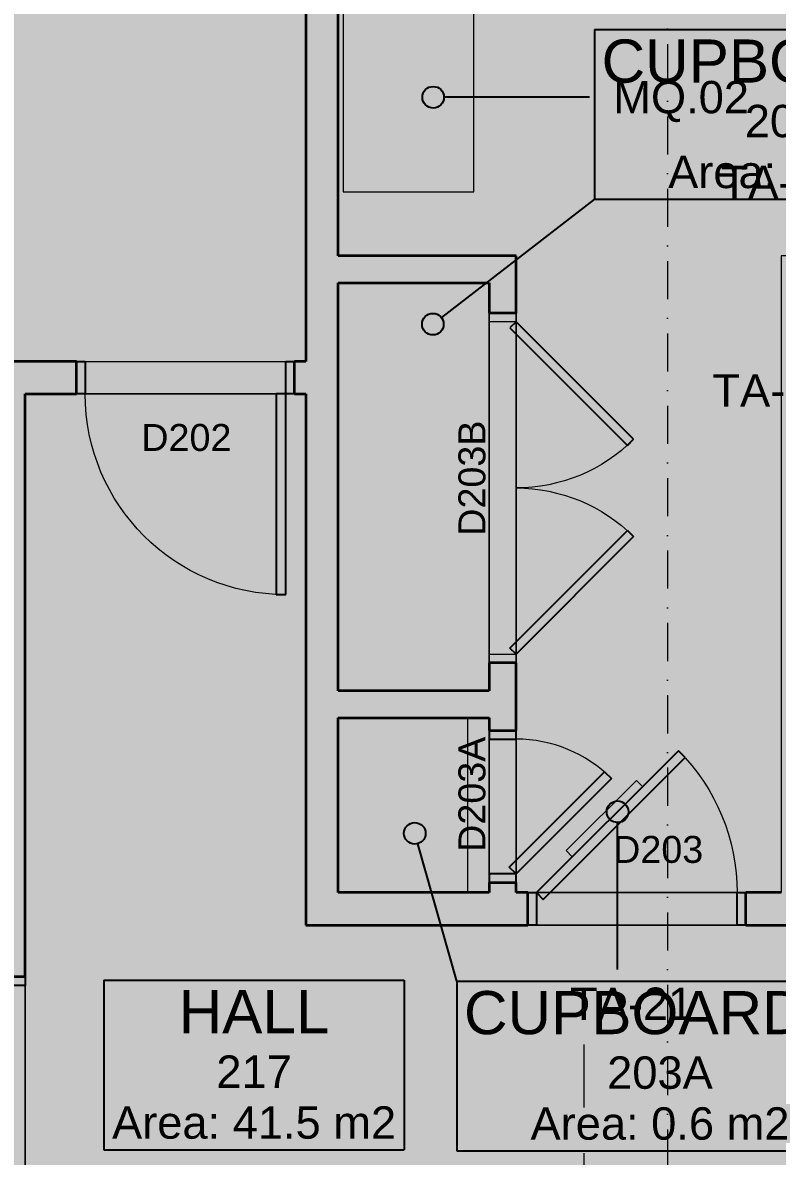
# Model space of a CAD drawing. Header units: millimetres. Extents: x -14278 to 96025, y -22378 to 34603.
# Drawn here: x 58664 to 62160, y 6924 to 12176 of the extents above; entities that cross this region are included whole.
import ezdxf
from ezdxf.enums import TextEntityAlignment as Align

# ---------------------------------------------------------------- set-up
doc = ezdxf.new("R2010")
doc.units = ezdxf.units.MM
doc.header["$MEASUREMENT"] = 0
doc.linetypes.add('Dot & Dashed', pattern=[335.138881, 176.388884, -88.194442, 0, -70.555556])
doc.linetypes.add('Long Dashed', pattern=[529.166651, 317.499995, -211.666656])
for name, color, linetype in [('A-Zz_20_10_90-T_TextFFEInternal', 7, 'Continuous'), ('A-Zz_60_50_80-P_MarkerSectionStairs', 7, 'Continuous'), ('NewA-Ee_25_10-M_WallsInternal', 7, 'Continuous'), ('NewA-Ee_30_40-M_Floors', 7, 'Continuous'), ('NewA-Ee_40_20-M_GeneralFFAndEInternalEquipment', 7, 'Continuous'), ('NewA-Ee_40_20-M_GeneralFFAndEInternalFixed', 7, 'Continuous'), ('NewA-Ee_40_20-M_GeneralFFAndEInternalMovable', 7, 'Continuous'), ('NewA-SL-M_SpacesInternal', 7, 'Continuous'), ('NewA-Ss_30_25-M_CeilingAndSoffitSystems', 7, 'Continuous'), ('NewA-Zz_20_10_90-T_TextFFEInternal', 7, 'Continuous'), ('NewA-Zz_35_40_80-M_GridStructural', 7, 'Continuous'), ('NewA-Zz_50_10_90-P_BoundarySpace', 7, 'Continuous'), ('NewA-Zz_50_90_00-M_GrossInternal', 7, 'Continuous')]:
    doc.layers.add(name, color=color, linetype=linetype)
doc.styles.add('GENERATED_STYLE_1', font='')
doc.styles.get('GENERATED_STYLE_1').set_extended_font_data('Arial')

# ---------------------------------------------------------------- blocks, each defined once
blk = doc.blocks.new('Slab_29_2', base_point=(88251.7, 6550.5))
at = {"layer": 'NewA-Ee_30_40-M_Floors', "linetype": 'Continuous', "lineweight": 13}
blk.add_hatch(color=254, dxfattribs=at).paths.add_polyline_path([(88251.7, 6550.5), (88251.7, 12847.7), (90701.4, 12847.7), (90701.4, 15099.7), (56152, 15099.7), (56152, 6550.5)])
blk = doc.blocks.new('HALL_217_37_2', base_point=(59735.7, 7385.9))
at = {"layer": 'NewA-SL-M_SpacesInternal', "color": 253, "linetype": 'Continuous', "lineweight": 13}
for p, q in [((59975.3, 10456), (58674.7, 10456)), ((58674.7, 10456), (58674.7, 6694.8)), ((59975.3, 7995.4), (59975.3, 10456)), ((88251.7, 7995.4), (59975.3, 7995.4))]:
    blk.add_line(p, q, dxfattribs=at)
at = {"layer": 'NewA-SL-M_SpacesInternal', "linetype": 'Continuous'}
for p, q in [((59039.6, 7739.5), (59039.6, 7425.2)), ((59039.6, 7739.5), (60431.8, 7739.5)), ((60431.8, 7739.5), (60431.8, 7425.2)), ((59039.6, 7425.2), (59039.6, 7189.5)), ((60431.8, 7425.2), (60431.8, 7189.5)), ((59039.6, 7189.5), (59039.6, 6953.8)), ((60431.8, 7189.5), (60431.8, 6953.8)), ((59039.6, 6953.8), (60431.8, 6953.8))]:
    blk.add_line(p, q, dxfattribs=at)
at = {"layer": 'NewA-SL-M_SpacesInternal', "color": 5, "lineweight": 70, "style": 'GENERATED_STYLE_1'}
for tag, height, p in [('ROOM_NAME', 200, (59735.7, 7693.8)), ('ROOM_NUMBER', 150, (59735.7, 7390.9)), ('adj_text', 150, (59735.7, 7155.2))]:
    blk.add_attdef(tag, text='', height=height, dxfattribs=at).set_placement(p, align=Align.TOP_CENTER)
blk = doc.blocks.new('STORAGE_202_39_2', base_point=(57408.5, 13743.2))
at = {"layer": 'NewA-SL-M_SpacesInternal', "color": 253, "linetype": 'Continuous', "lineweight": 13}
for p, q in [((56152, 15099.7), (56152, 10606)), ((59975.3, 15099.7), (56152, 15099.7)), ((59975.3, 10606), (59975.3, 15099.7)), ((56152, 10606), (59975.3, 10606))]:
    blk.add_line(p, q, dxfattribs=at)
at = {"layer": 'NewA-SL-M_SpacesInternal', "linetype": 'Continuous'}
for p, q in [((56690.4, 14096.7), (56690.4, 13782.5)), ((56690.4, 14096.7), (58126.6, 14096.7)), ((58126.6, 14096.7), (58126.6, 13782.5)), ((56690.4, 13782.5), (56690.4, 13546.7)), ((58126.6, 13782.5), (58126.6, 13546.7)), ((56690.4, 13546.7), (56690.4, 13311)), ((58126.6, 13546.7), (58126.6, 13311)), ((56690.4, 13311), (58126.6, 13311))]:
    blk.add_line(p, q, dxfattribs=at)
at = {"layer": 'NewA-SL-M_SpacesInternal', "color": 5, "lineweight": 70, "style": 'GENERATED_STYLE_1'}
for tag, height, p in [('ROOM_NAME', 200, (57408.5, 14051)), ('ROOM_NUMBER', 150, (57408.5, 13748.2)), ('adj_text', 150, (57408.5, 13512.5))]:
    blk.add_attdef(tag, text='', height=height, dxfattribs=at).set_placement(p, align=Align.TOP_CENTER)
blk = doc.blocks.new('BEDROOM_203_40_2', base_point=(62437, 14565))
at = {"layer": 'NewA-SL-M_SpacesInternal', "color": 253, "linetype": 'Continuous', "lineweight": 13}
for p, q in [((60125.3, 15099.7), (60125.3, 11096.4)), ((60125.3, 11096.4), (60949.7, 11096.4)), ((60949.7, 11096.4), (60949.7, 8145.4)), ((60949.7, 8145.4), (62178.2, 8145.4))]:
    blk.add_line(p, q, dxfattribs=at)
at = {"layer": 'NewA-SL-M_SpacesInternal', "color": 5, "lineweight": 70, "style": 'GENERATED_STYLE_1'}
for tag, height, p in [('ROOM_NAME', 200, (62437, 14872.8)), ('ROOM_NUMBER', 150, (62437, 14570)), ('adj_text', 150, (62437, 14334.3))]:
    blk.add_attdef(tag, text='', height=height, dxfattribs=at).set_placement(p, align=Align.TOP_CENTER)
blk = doc.blocks.new('CUPBOARD 1_203B_49_2', base_point=(62253.9, 11790.4))
at = {"layer": 'NewA-SL-M_SpacesInternal', "linetype": 'Continuous'}
for p, q in [((61312.3, 12144), (61312.3, 11829.7)), ((61312.3, 12144), (63195.6, 12144)), ((63195.6, 12144), (63195.6, 11829.7)), ((61312.3, 11829.7), (61312.3, 11594)), ((63195.6, 11829.7), (63195.6, 11594)), ((61312.3, 11594), (61312.3, 11358.3)), ((63195.6, 11594), (63195.6, 11358.3)), ((61312.3, 11358.3), (63195.6, 11358.3))]:
    blk.add_line(p, q, dxfattribs=at)
at = {"layer": 'NewA-SL-M_SpacesInternal', "color": 253, "linetype": 'Continuous', "lineweight": 13}
for p, q in [((60125.3, 10971.4), (60125.3, 9081)), ((60824.7, 10971.4), (60125.3, 10971.4)), ((60824.7, 9081), (60824.7, 10971.4)), ((60125.3, 9081), (60824.7, 9081))]:
    blk.add_line(p, q, dxfattribs=at)
at = {"layer": 'NewA-SL-M_SpacesInternal', "color": 5, "lineweight": 70, "style": 'GENERATED_STYLE_1'}
for tag, height, p in [('ROOM_NAME', 200, (62253.9, 12098.3)), ('ROOM_NUMBER', 150, (62253.9, 11795.4)), ('adj_text', 150, (62253.9, 11559.7))]:
    blk.add_attdef(tag, text='', height=height, dxfattribs=at).set_placement(p, align=Align.TOP_CENTER)
blk = doc.blocks.new('CUPBOARD 2_203A_50_2', base_point=(61616.3, 7381.5))
at = {"layer": 'NewA-SL-M_SpacesInternal', "color": 253, "linetype": 'Continuous', "lineweight": 13}
for p, q in [((60125.3, 8956.1), (60125.3, 8145.4)), ((60824.7, 8956.1), (60125.3, 8956.1)), ((60824.7, 8145.4), (60824.7, 8956.1)), ((60125.3, 8145.4), (60824.7, 8145.4))]:
    blk.add_line(p, q, dxfattribs=at)
at = {"layer": 'NewA-SL-M_SpacesInternal', "linetype": 'Continuous'}
for p, q in [((60674.6, 7735.1), (60674.6, 7420.8)), ((60674.6, 7735.1), (62557.9, 7735.1)), ((62557.9, 7735.1), (62557.9, 7420.8)), ((60674.6, 7420.8), (60674.6, 7185.1)), ((62557.9, 7420.8), (62557.9, 7185.1)), ((60674.6, 7185.1), (60674.6, 6949.4)), ((62557.9, 7185.1), (62557.9, 6949.4)), ((60674.6, 6949.4), (62557.9, 6949.4))]:
    blk.add_line(p, q, dxfattribs=at)
at = {"layer": 'NewA-SL-M_SpacesInternal', "color": 5, "lineweight": 70, "style": 'GENERATED_STYLE_1'}
for tag, height, p in [('ROOM_NAME', 200, (61616.3, 7689.4)), ('ROOM_NUMBER', 150, (61616.3, 7386.5)), ('adj_text', 150, (61616.3, 7150.8))]:
    blk.add_attdef(tag, text='', height=height, dxfattribs=at).set_placement(p, align=Align.TOP_CENTER)
blk = doc.blocks.new('Slab_38_2', base_point=(56152, 10606))
at = {"layer": 'NewA-Ss_30_25-M_CeilingAndSoffitSystems', "linetype": 'Continuous', "lineweight": 0}
blk.add_hatch(color=255, dxfattribs=at).paths.add_polyline_path([(56152, 10606), (57962.6, 10606), (57962.6, 11196.5), (58527.8, 11196.5), (58527.8, 10606), (59975.3, 10606), (59975.3, 15099.7), (56152, 15099.7)])
at = {"layer": 'NewA-Ss_30_25-M_CeilingAndSoffitSystems', "color": 6, "linetype": 'Continuous', "lineweight": 13, "flags": 128}
blk.add_lwpolyline([(56152, 10606), (57962.6, 10606), (57962.6, 11196.5), (58527.8, 11196.5), (58527.8, 10606), (59975.3, 10606), (59975.3, 15099.7), (56152, 15099.7)], close=True, dxfattribs=at)
blk = doc.blocks.new('Slab_39_2', base_point=(60125.3, 15099.7))
at = {"layer": 'NewA-Ss_30_25-M_CeilingAndSoffitSystems', "linetype": 'Continuous', "lineweight": 0}
blk.add_hatch(color=255, dxfattribs=at).paths.add_polyline_path([(60125.3, 15099.7), (60125.3, 11096.4), (60949.7, 11096.4), (60949.7, 8145.4), (62178.2, 8145.4), (62178.2, 11096.4), (63953.2, 11096.4), (63953.2, 15099.7)])
at = {"layer": 'NewA-Ss_30_25-M_CeilingAndSoffitSystems', "color": 6, "linetype": 'Continuous', "lineweight": 13, "flags": 128}
blk.add_lwpolyline([(60125.3, 15099.7), (63953.2, 15099.7), (63953.2, 11096.4), (62178.2, 11096.4), (62178.2, 8145.4), (60949.7, 8145.4), (60949.7, 11096.4), (60125.3, 11096.4)], close=True, dxfattribs=at)
blk = doc.blocks.new('Slab_46_2', base_point=(88251.7, 6700.3))
at = {"layer": 'NewA-Ss_30_25-M_CeilingAndSoffitSystems', "linetype": 'Continuous', "lineweight": 0}
blk.add_hatch(color=255, dxfattribs=at).paths.add_polyline_path([(88251.7, 6700.3), (88251.7, 7995.4), (59975.3, 7995.4), (59975.3, 10456), (58674.7, 10456), (58674.7, 6694.8)])
at = {"layer": 'NewA-Ss_30_25-M_CeilingAndSoffitSystems', "color": 6, "linetype": 'Continuous', "lineweight": 13, "flags": 128}
blk.add_lwpolyline([(88251.7, 6700.3), (58674.7, 6694.8), (58674.7, 10456), (59975.3, 10456), (59975.3, 7995.4), (88251.7, 7995.4)], close=True, dxfattribs=at)
blk = doc.blocks.new('Slab_63_2', base_point=(60125.3, 10971.4))
at = {"layer": 'NewA-Ss_30_25-M_CeilingAndSoffitSystems', "linetype": 'Continuous', "lineweight": 0}
blk.add_hatch(color=255, dxfattribs=at).paths.add_polyline_path([(60125.3, 10971.4), (60125.3, 9081), (60824.7, 9081), (60824.7, 10971.4)])
at = {"layer": 'NewA-Ss_30_25-M_CeilingAndSoffitSystems', "color": 6, "linetype": 'Continuous', "lineweight": 13, "flags": 128}
blk.add_lwpolyline([(60125.3, 10971.4), (60824.7, 10971.4), (60824.7, 9081), (60125.3, 9081)], close=True, dxfattribs=at)
blk = doc.blocks.new('Slab_64_2', base_point=(60125.3, 8956))
at = {"layer": 'NewA-Ss_30_25-M_CeilingAndSoffitSystems', "linetype": 'Continuous', "lineweight": 0}
blk.add_hatch(color=255, dxfattribs=at).paths.add_polyline_path([(60125.3, 8956), (60125.3, 8145.4), (60824.7, 8145.4), (60824.7, 8956)])
at = {"layer": 'NewA-Ss_30_25-M_CeilingAndSoffitSystems', "color": 6, "linetype": 'Continuous', "lineweight": 13, "flags": 128}
blk.add_lwpolyline([(60125.3, 8956), (60824.7, 8956), (60824.7, 8145.4), (60125.3, 8145.4)], close=True, dxfattribs=at)
blk = doc.blocks.new('Wall_84_2', base_point=(59975.3, 15099.7))
at = {"layer": 'NewA-Ee_25_10-M_WallsInternal', "linetype": 'Continuous', "lineweight": 13}
blk.add_hatch(color=6, dxfattribs=at).paths.add_polyline_path([(59975.3, 15099.7), (59975.3, 7995.4), (60125.3, 8145.4), (60125.3, 15099.7)])
at = {"layer": 'NewA-Ee_25_10-M_WallsInternal', "color": 92, "linetype": 'Continuous', "lineweight": 35, "flags": 128}
for points in [[(59975.3, 15099.7), (59975.3, 10606)], [(60125.3, 11096.4), (60125.3, 15099.7)], [(60125.3, 9081), (60125.3, 10971.4)], [(59975.3, 10456), (59975.3, 7995.4)], [(60125.3, 8145.4), (60125.3, 8956)]]:
    blk.add_lwpolyline(points, dxfattribs=at)
blk = doc.blocks.new('Door 19_8')
at = {"layer": 'NewA-Ee_25_10-M_WallsInternal', "linetype": 'Continuous', "lineweight": 13}
for points in [[(-192.6, 657.6), (-224.4, 625.8), (433.2, -31.8), (465, 0)], [(-465, -150), (-465, 0), (-505, 0), (-505, -150)], [(505, -150), (505, 0), (465, 0), (465, -150)]]:
    blk.add_hatch(color=255, dxfattribs=at).paths.add_polyline_path(points)
at = {"layer": 'NewA-Ee_25_10-M_WallsInternal', "linetype": 'Continuous'}
for p, q in [((-224.4, 625.8), (-192.6, 657.6)), ((-192.6, 657.6), (465, 0)), ((433.2, -31.8), (-224.4, 625.8)), ((-465, 0), (-505, 0)), ((-505, 0), (-505, -150)), ((-465, -150), (-465, 0)), ((465, 0), (433.2, -31.8)), ((505, 0), (465, 0)), ((465, 0), (465, -150)), ((505, -150), (505, 0)), ((-505, -150), (-465, -150)), ((465, -150), (505, -150))]:
    blk.add_line(p, q, dxfattribs=at)
at = {"layer": 'NewA-Ee_25_10-M_WallsInternal', "color": 92, "linetype": 'Continuous', "lineweight": 35}
for p, q in [((-505, -150), (-505, 0)), ((505, -150), (505, 0))]:
    blk.add_line(p, q, dxfattribs=at)
at = {"layer": 'NewA-Ee_25_10-M_WallsInternal', "color": 6, "linetype": 'Continuous', "lineweight": 13}
blk.add_arc((465, 0), 930, 135, 180, dxfattribs=at)
blk = doc.blocks.new('D Marker 19')
at = {"layer": 'NewA-Ee_25_10-M_WallsInternal', "style": 'GENERATED_STYLE_1'}
blk.add_attdef('AC_WIDO_ID', text='', height=125, dxfattribs=at).set_placement((-262.1, 94.8), align=Align.BOTTOM_LEFT)
blk = doc.blocks.new('Wall_85_2', base_point=(59975.3, 7995.4))
at = {"layer": 'NewA-Ee_25_10-M_WallsInternal', "linetype": 'Continuous', "lineweight": 13}
for points in [[(60125.3, 8145.4), (59975.3, 7995.4), (61003.8, 7995.4), (61003.8, 8145.4)], [(62013.8, 7995.4), (66045.1, 7995.4), (66045.1, 8145.4), (62013.8, 8145.4)]]:
    blk.add_hatch(color=6, dxfattribs=at).paths.add_polyline_path(points)
at = {"layer": 'NewA-Ee_25_10-M_WallsInternal', "color": 92, "linetype": 'Continuous', "lineweight": 35}
for p, q in [((61003.8, 7995.4), (61003.8, 8145.4)), ((62013.8, 7995.4), (62013.8, 8145.4))]:
    blk.add_line(p, q, dxfattribs=at)
at = {"layer": 'NewA-Ee_25_10-M_WallsInternal', "color": 92, "linetype": 'Continuous', "lineweight": 35, "flags": 128}
for points in [[(60824.7, 8145.4), (60125.3, 8145.4)], [(61003.8, 8145.4), (60949.7, 8145.4)], [(62178.2, 8145.4), (62013.8, 8145.4)], [(59975.3, 7995.4), (61003.8, 7995.4)], [(62013.8, 7995.4), (66045.1, 7995.4)]]:
    blk.add_lwpolyline(points, dxfattribs=at)
at = {"layer": 'NewA-Ee_25_10-M_WallsInternal', "linetype": 'Continuous', "xscale": -1, "zscale": 1000}
blk.add_blockref('Door 19_8', (61508.8, 8145.4), dxfattribs=at)
at = {"layer": 'NewA-Ee_25_10-M_WallsInternal'}
ref = blk.add_blockref('D Marker 19', (61508.8, 8145.4), dxfattribs=at)
ref.add_attrib('AC_WIDO_ID', 'D203', dxfattribs={"color": 7, "height": 125, "style": 'GENERATED_STYLE_1'}).set_placement((61399.3, 8245.7), align=Align.BOTTOM_LEFT)
blk = doc.blocks.new('Wall_94_2', base_point=(60949.7, 11096.4))
at = {"layer": 'NewA-Ee_25_10-M_WallsInternal', "linetype": 'Continuous', "lineweight": 13}
blk.add_hatch(color=6, dxfattribs=at).paths.add_polyline_path([(60949.7, 11096.4), (60125.3, 11096.4), (60125.3, 10971.4), (60824.7, 10971.4)])
at = {"layer": 'NewA-Ee_25_10-M_WallsInternal', "color": 92, "linetype": 'Continuous', "lineweight": 35, "flags": 128}
for points in [[(60949.7, 11096.4), (60125.3, 11096.4)], [(60125.3, 10971.4), (60824.7, 10971.4)]]:
    blk.add_lwpolyline(points, dxfattribs=at)
blk = doc.blocks.new('Door 19_9')
at = {"layer": 'NewA-Ee_25_10-M_WallsInternal', "linetype": 'Continuous', "lineweight": 13}
for points in [[(-129.4, 441.9), (-161.3, 410.1), (280.7, -31.8), (312.5, 0)], [(-312.5, -125), (-312.5, 0), (-352.5, 0), (-352.5, -125)], [(352.5, -125), (352.5, 0), (312.5, 0), (312.5, -125)]]:
    blk.add_hatch(color=255, dxfattribs=at).paths.add_polyline_path(points)
at = {"layer": 'NewA-Ee_25_10-M_WallsInternal', "linetype": 'Continuous'}
for p, q in [((-161.3, 410.1), (-129.4, 441.9)), ((-129.4, 441.9), (312.5, 0)), ((280.7, -31.8), (-161.3, 410.1)), ((-312.5, 0), (-352.5, 0)), ((-352.5, 0), (-352.5, -125)), ((-312.5, -125), (-312.5, 0)), ((312.5, 0), (280.7, -31.8)), ((352.5, 0), (312.5, 0)), ((312.5, 0), (312.5, -125)), ((352.5, -125), (352.5, 0)), ((-352.5, -125), (-312.5, -125)), ((312.5, -125), (352.5, -125))]:
    blk.add_line(p, q, dxfattribs=at)
at = {"layer": 'NewA-Ee_25_10-M_WallsInternal', "color": 92, "linetype": 'Continuous', "lineweight": 35}
for p, q in [((-352.5, -125), (-352.5, 0)), ((352.5, -125), (352.5, 0))]:
    blk.add_line(p, q, dxfattribs=at)
at = {"layer": 'NewA-Ee_25_10-M_WallsInternal', "color": 6, "linetype": 'Continuous', "lineweight": 13}
blk.add_arc((312.5, 0), 625, 135, 180, dxfattribs=at)
blk = doc.blocks.new('Double Door 19')
at = {"layer": 'NewA-Ee_25_10-M_WallsInternal', "linetype": 'Continuous', "lineweight": 13}
for points in [[(-225.5, 544.5), (-770, 0), (-741.7, -28.3), (-197.2, 516.2)], [(225.5, 544.5), (197.2, 516.2), (741.7, -28.3), (770, 0)]]:
    blk.add_hatch(color=255, dxfattribs=at).paths.add_polyline_path(points)
at = {"layer": 'NewA-Ee_25_10-M_WallsInternal', "linetype": 'Continuous', "lineweight": 0}
for points in [[(-770, -125), (-770, 0), (-810, 0), (-810, -125)], [(810, -125), (810, 0), (770, 0), (770, -125)]]:
    blk.add_hatch(color=255, dxfattribs=at).paths.add_polyline_path(points)
at = {"layer": 'NewA-Ee_25_10-M_WallsInternal', "linetype": 'Continuous'}
for p, q in [((-225.5, 544.5), (-770, 0)), ((-197.2, 516.2), (-225.5, 544.5)), ((197.2, 516.2), (225.5, 544.5)), ((225.5, 544.5), (770, 0)), ((-741.7, -28.3), (-197.2, 516.2)), ((741.7, -28.3), (197.2, 516.2)), ((-770, 0), (-741.7, -28.3)), ((770, 0), (741.7, -28.3))]:
    blk.add_line(p, q, dxfattribs=at)
at = {"layer": 'NewA-Ee_25_10-M_WallsInternal', "color": 24, "linetype": 'Continuous', "lineweight": 13}
for p, q in [((-770, 0), (-810, 0)), ((-810, 0), (-810, -125)), ((-770, -125), (-770, 0)), ((810, 0), (770, 0)), ((770, 0), (770, -125)), ((810, -125), (810, 0)), ((-810, -125), (-770, -125)), ((770, -125), (810, -125))]:
    blk.add_line(p, q, dxfattribs=at)
at = {"layer": 'NewA-Ee_25_10-M_WallsInternal', "color": 92, "linetype": 'Continuous', "lineweight": 35}
for p, q in [((-810, 0), (-810, -125)), ((810, 0), (810, -125))]:
    blk.add_line(p, q, dxfattribs=at)
at = {"layer": 'NewA-Ee_25_10-M_WallsInternal', "color": 6, "linetype": 'Continuous', "lineweight": 13}
for centre, start, end in [((-770, 0), 0, 45), ((770, 0), 135, 180)]:
    blk.add_arc(centre, 770, start, end, dxfattribs=at)
blk = doc.blocks.new('Wall_95_2', base_point=(60949.7, 11096.4))
at = {"layer": 'NewA-Ee_25_10-M_WallsInternal', "linetype": 'Continuous', "lineweight": 13}
for points in [[(60824.7, 10971.4), (60824.7, 10830.2), (60949.7, 10830.2), (60949.7, 11096.4)], [(60824.7, 8896.8), (60949.7, 8896.8), (60949.7, 9210.2), (60824.7, 9210.2)], [(60824.7, 8145.4), (60949.7, 8145.4), (60949.7, 8191.8), (60824.7, 8191.8)]]:
    blk.add_hatch(color=6, dxfattribs=at).paths.add_polyline_path(points)
at = {"layer": 'NewA-Ee_25_10-M_WallsInternal', "color": 92, "linetype": 'Continuous', "lineweight": 35}
for p, q in [((60949.7, 10830.2), (60824.7, 10830.2)), ((60949.7, 9210.2), (60824.7, 9210.2)), ((60824.7, 8896.8), (60949.7, 8896.8)), ((60824.7, 8191.8), (60949.7, 8191.8))]:
    blk.add_line(p, q, dxfattribs=at)
at = {"layer": 'NewA-Ee_25_10-M_WallsInternal', "color": 92, "linetype": 'Continuous', "lineweight": 35, "flags": 128}
for points in [[(60949.7, 10830.2), (60949.7, 11096.4)], [(60824.7, 10971.4), (60824.7, 10830.2)], [(60824.7, 9210.2), (60824.7, 9081)], [(60949.7, 8896.8), (60949.7, 9210.2)], [(60824.7, 8956), (60824.7, 8896.8)], [(60824.7, 8191.8), (60824.7, 8145.4)], [(60949.7, 8145.4), (60949.7, 8191.8)]]:
    blk.add_lwpolyline(points, dxfattribs=at)
at = {"layer": 'NewA-Ee_25_10-M_WallsInternal', "linetype": 'Continuous', "xscale": -1, "zscale": 1000, "rotation": 270}
blk.add_blockref('Double Door 19', (60949.7, 10020.2), dxfattribs=at)
at = {"layer": 'NewA-Ee_25_10-M_WallsInternal'}
ref = blk.add_blockref('D Marker 19', (60949.7, 10020.2), dxfattribs=dict(at, rotation=270))
ref.add_attrib('AC_WIDO_ID', 'D203B', dxfattribs={"color": 7, "height": 125, "rotation": 90, "style": 'GENERATED_STYLE_1'}).set_placement((60844.9, 9798.8), align=Align.BOTTOM_LEFT)
at = {"layer": 'NewA-Ee_25_10-M_WallsInternal', "linetype": 'Continuous', "zscale": 1000, "rotation": 270}
blk.add_blockref('Door 19_9', (60949.7, 8544.3), dxfattribs=at)
at = {"layer": 'NewA-Ee_25_10-M_WallsInternal'}
ref = blk.add_blockref('D Marker 19', (60949.7, 8544.3), dxfattribs=dict(at, rotation=270))
ref.add_attrib('AC_WIDO_ID', 'D203A', dxfattribs={"color": 7, "height": 125, "rotation": 90, "style": 'GENERATED_STYLE_1'}).set_placement((60844.9, 8334.3), align=Align.BOTTOM_LEFT)
blk = doc.blocks.new('Door 19_10')
at = {"layer": 'NewA-Ee_25_10-M_WallsInternal', "linetype": 'Continuous', "lineweight": 13}
for points in [[(465, 930), (420, 930), (420, 0), (465, 0)], [(-465, -150), (-465, 0), (-505, 0), (-505, -150)], [(505, -150), (505, 0), (465, 0), (465, -150)]]:
    blk.add_hatch(color=255, dxfattribs=at).paths.add_polyline_path(points)
at = {"layer": 'NewA-Ee_25_10-M_WallsInternal', "linetype": 'Continuous'}
for p, q in [((420, 0), (420, 930)), ((420, 930), (465, 930)), ((465, 930), (465, 0)), ((-465, 0), (-505, 0)), ((-505, 0), (-505, -150)), ((-465, -150), (-465, 0)), ((465, 0), (420, 0)), ((505, 0), (465, 0)), ((465, 0), (465, -150)), ((505, -150), (505, 0)), ((-505, -150), (-465, -150)), ((465, -150), (505, -150))]:
    blk.add_line(p, q, dxfattribs=at)
at = {"layer": 'NewA-Ee_25_10-M_WallsInternal', "color": 92, "linetype": 'Continuous', "lineweight": 35}
for p, q in [((-505, 0), (-505, -150)), ((505, 0), (505, -150))]:
    blk.add_line(p, q, dxfattribs=at)
at = {"layer": 'NewA-Ee_25_10-M_WallsInternal', "color": 6, "linetype": 'Continuous', "lineweight": 13}
blk.add_arc((465, 0), 930, 90, 180, dxfattribs=at)
blk = doc.blocks.new('Wall_96_2', base_point=(59975.3, 10606))
at = {"layer": 'NewA-Ee_25_10-M_WallsInternal', "linetype": 'Continuous', "lineweight": 13}
for points in [[(56152, 10456), (58913.2, 10456), (58913.2, 10606), (56152, 10606)], [(59923.2, 10456), (59975.3, 10456), (59975.3, 10606), (59923.2, 10606)]]:
    blk.add_hatch(color=6, dxfattribs=at).paths.add_polyline_path(points)
at = {"layer": 'NewA-Ee_25_10-M_WallsInternal', "color": 92, "linetype": 'Continuous', "lineweight": 35}
for p, q in [((58913.2, 10456), (58913.2, 10606)), ((59923.2, 10456), (59923.2, 10606))]:
    blk.add_line(p, q, dxfattribs=at)
at = {"layer": 'NewA-Ee_25_10-M_WallsInternal', "color": 92, "linetype": 'Continuous', "lineweight": 35, "flags": 128}
for points in [[(58913.2, 10606), (56152, 10606)], [(56152, 10606), (56152, 10456)], [(59975.3, 10606), (59923.2, 10606)], [(56152, 10456), (58549.7, 10456)], [(58674.7, 10456), (58913.2, 10456)], [(59923.2, 10456), (59975.3, 10456)]]:
    blk.add_lwpolyline(points, dxfattribs=at)
at = {"layer": 'NewA-Ee_25_10-M_WallsInternal', "linetype": 'Continuous', "xscale": -1, "zscale": 1000, "rotation": 180}
blk.add_blockref('Door 19_10', (59418.2, 10456), dxfattribs=at)
at = {"layer": 'NewA-Ee_25_10-M_WallsInternal'}
ref = blk.add_blockref('D Marker 19', (59418.2, 10456), dxfattribs=dict(at, rotation=180))
ref.add_attrib('AC_WIDO_ID', 'D202', dxfattribs={"color": 7, "height": 125, "rotation": 360, "style": 'GENERATED_STYLE_1'}).set_placement((59213.3, 10154.2), align=Align.BOTTOM_LEFT)
blk = doc.blocks.new('Door 19_2')
at = {"layer": 'NewA-Ee_25_10-M_WallsInternal', "linetype": 'Continuous', "lineweight": 13}
for points in [[(465, 930), (420, 930), (420, 0), (465, 0)], [(-465, -125), (-465, 0), (-505, 0), (-505, -125)], [(505, -125), (505, 0), (465, 0), (465, -125)]]:
    blk.add_hatch(color=255, dxfattribs=at).paths.add_polyline_path(points)
at = {"layer": 'NewA-Ee_25_10-M_WallsInternal', "linetype": 'Continuous'}
for p, q in [((420, 0), (420, 930)), ((420, 930), (465, 930)), ((465, 930), (465, 0)), ((-465, 0), (-505, 0)), ((-505, 0), (-505, -125)), ((-465, -125), (-465, 0)), ((465, 0), (420, 0)), ((505, 0), (465, 0)), ((465, 0), (465, -125)), ((505, -125), (505, 0)), ((-505, -125), (-465, -125)), ((465, -125), (505, -125))]:
    blk.add_line(p, q, dxfattribs=at)
at = {"layer": 'NewA-Ee_25_10-M_WallsInternal', "color": 92, "linetype": 'Continuous', "lineweight": 35}
for p, q in [((-505, -125), (-505, 0)), ((505, -125), (505, 0))]:
    blk.add_line(p, q, dxfattribs=at)
at = {"layer": 'NewA-Ee_25_10-M_WallsInternal', "color": 6, "linetype": 'Continuous', "lineweight": 13}
blk.add_arc((465, 0), 930, 90, 180, dxfattribs=at)
blk = doc.blocks.new('Wall_97_2', base_point=(58674.7, 10606))
at = {"layer": 'NewA-Ee_25_10-M_WallsInternal', "linetype": 'Continuous', "lineweight": 13}
for points in [[(58549.7, 10456), (58549.7, 7755.2), (58674.7, 7755.2), (58674.7, 10456)], [(58549.7, 6694.8), (58674.7, 6694.8), (58674.7, 6745.2), (58549.7, 6745.2)]]:
    blk.add_hatch(color=6, dxfattribs=at).paths.add_polyline_path(points)
at = {"layer": 'NewA-Ee_25_10-M_WallsInternal', "color": 92, "linetype": 'Continuous', "lineweight": 35}
for p, q in [((58674.7, 7755.2), (58549.7, 7755.2)), ((58674.7, 6745.2), (58549.7, 6745.2))]:
    blk.add_line(p, q, dxfattribs=at)
at = {"layer": 'NewA-Ee_25_10-M_WallsInternal', "color": 92, "linetype": 'Continuous', "lineweight": 35, "flags": 128}
for points in [[(58549.7, 10456), (58549.7, 7755.2)], [(58674.7, 7755.2), (58674.7, 10456)], [(58549.7, 6745.2), (58549.7, 6694.8)], [(58674.7, 6694.8), (58674.7, 6745.2)]]:
    blk.add_lwpolyline(points, dxfattribs=at)
at = {"layer": 'NewA-Ee_25_10-M_WallsInternal', "linetype": 'Continuous', "xscale": -1, "zscale": 1000, "rotation": 89.99999999999999}
blk.add_blockref('Door 19_2', (58549.7, 7250.2), dxfattribs=at)
at = {"layer": 'NewA-Ee_25_10-M_WallsInternal'}
ref = blk.add_blockref('D Marker 19', (58674.7, 7250.2), dxfattribs=dict(at, rotation=270))
ref.add_attrib('AC_WIDO_ID', 'D201', dxfattribs={"color": 7, "height": 125, "rotation": 90, "style": 'GENERATED_STYLE_1'}).set_placement((58298.3, 7086), align=Align.BOTTOM_LEFT)
blk = doc.blocks.new('Wall_117_2', base_point=(59975.3, 9081))
at = {"layer": 'NewA-Ee_25_10-M_WallsInternal', "linetype": 'Continuous', "lineweight": 13}
blk.add_hatch(color=6, dxfattribs=at).paths.add_polyline_path([(60125.3, 8956), (60824.7, 8956), (60824.7, 9081), (60125.3, 9081)])
at = {"layer": 'NewA-Ee_25_10-M_WallsInternal', "color": 92, "linetype": 'Continuous', "lineweight": 35, "flags": 128}
for points in [[(60824.7, 9081), (60125.3, 9081)], [(60125.3, 8956), (60824.7, 8956)]]:
    blk.add_lwpolyline(points, dxfattribs=at)
blk = doc.blocks.new('Standard grid marker')
at = {"layer": 'NewA-Zz_35_40_80-M_GridStructural', "color": 6, "linetype": 'Dot & Dashed', "lineweight": 13}
blk.add_line((1000, 0), (18130.8, 0), dxfattribs=at)
at = {"layer": 'NewA-Zz_35_40_80-M_GridStructural', "style": 'GENERATED_STYLE_1'}
blk.add_attdef('AC_MarkerText_1', text='', height=250, rotation=90, dxfattribs=at).set_placement((-250, 14.3), align=Align.MIDDLE_CENTER)
blk = doc.blocks.new('Wardrobe 19')
at = {"layer": 'NewA-Ee_40_20-M_GeneralFFAndEInternalMovable', "color": 1, "linetype": 'Continuous', "lineweight": 18}
for p, q in [((1059.4, 604.8), (0, 604.8)), ((0, 604.8), (0, 0)), ((1059.4, 0), (1059.4, 604.8)), ((0, 0), (1059.4, 0))]:
    blk.add_line(p, q, dxfattribs=at)
blk = doc.blocks.new('Shelves 20')
at = {"layer": 'NewA-Ee_40_20-M_GeneralFFAndEInternalFixed', "color": 6, "linetype": 'Continuous', "lineweight": 13}
for p, q in [((405.4, 0), (-405.4, 0)), ((405.4, -600), (405.4, 0)), ((-405.4, 0), (-405.4, -600)), ((-405.4, -600), (405.4, -600))]:
    blk.add_line(p, q, dxfattribs=at)
blk = doc.blocks.new('Mirror 19_4')
at = {"layer": 'NewA-Ee_40_20-M_GeneralFFAndEInternalEquipment', "color": 1, "linetype": 'Continuous', "lineweight": 18}
for p, q in [((460, 40), (0, 40)), ((0, 40), (0, 0)), ((460, 40), (0, 40)), ((0, 40), (0, 0)), ((0, 0), (460, 0)), ((0, 0), (460, 0)), ((460, 0), (460, 40)), ((460, 0), (460, 40))]:
    blk.add_line(p, q, dxfattribs=at)
blk = doc.blocks.new('Line_69_2', base_point=(61289.3, 11830.6))
at = {"layer": 'NewA-Zz_20_10_90-T_TextFFEInternal', "linetype": 'Continuous'}
blk.add_hatch(color=256, dxfattribs=at).paths.add_polyline_path([(60615.6, 11830.6), (60611.8, 11849.7), (60601, 11865.9), (60584.8, 11876.8), (60565.6, 11880.6), (60546.5, 11876.8), (60530.3, 11865.9), (60519.5, 11849.7), (60515.6, 11830.6), (60519.5, 11811.4), (60530.3, 11795.2), (60546.5, 11784.4), (60565.6, 11780.6), (60584.8, 11784.4), (60601, 11795.2), (60611.8, 11811.4)])
blk.add_line((61289.3, 11830.6), (60615.6, 11830.6), dxfattribs=at)
blk.add_circle((60565.6, 11830.6), 50, dxfattribs=at)
blk = doc.blocks.new('Line_127_2', base_point=(61419.7, 7789.8))
at = {"layer": 'NewA-Zz_20_10_90-T_TextFFEInternal', "linetype": 'Continuous'}
blk.add_hatch(color=256, dxfattribs=at).paths.add_polyline_path([(61469.7, 8520.2), (61465.9, 8539.3), (61455, 8555.6), (61438.8, 8566.4), (61419.7, 8570.2), (61400.5, 8566.4), (61384.3, 8555.6), (61373.5, 8539.3), (61369.7, 8520.2), (61373.5, 8501.1), (61384.3, 8484.9), (61400.5, 8474), (61419.7, 8470.2), (61438.8, 8474), (61455, 8484.9), (61465.9, 8501.1)])
blk.add_line((61419.7, 7789.8), (61419.7, 8470.2), dxfattribs=at)
blk.add_circle((61419.7, 8520.2), 50, dxfattribs=at)
blk = doc.blocks.new('Line_175_2', base_point=(61312.3, 11358.3))
at = {"layer": 'NewA-Zz_50_10_90-P_BoundarySpace', "linetype": 'Continuous'}
blk.add_hatch(color=256, dxfattribs=at).paths.add_polyline_path([(60614, 10779.1), (60610.2, 10798.2), (60599.4, 10814.4), (60583.2, 10825.3), (60564, 10829.1), (60544.9, 10825.3), (60528.7, 10814.4), (60517.8, 10798.2), (60514, 10779.1), (60517.8, 10759.9), (60528.7, 10743.7), (60544.9, 10732.9), (60564, 10729.1), (60583.2, 10732.9), (60599.4, 10743.7), (60610.2, 10759.9)])
blk.add_line((61312.3, 11358.3), (60603.6, 10809.7), dxfattribs=at)
blk.add_circle((60564, 10779.1), 50, dxfattribs=at)
blk = doc.blocks.new('Line_176_2', base_point=(60674.6, 7735.1))
at = {"layer": 'NewA-Zz_50_10_90-P_BoundarySpace', "linetype": 'Continuous'}
blk.add_hatch(color=256, dxfattribs=at).paths.add_polyline_path([(60530.3, 8420), (60526.5, 8439.1), (60515.6, 8455.3), (60499.4, 8466.2), (60480.3, 8470), (60461.1, 8466.2), (60444.9, 8455.3), (60434.1, 8439.1), (60430.3, 8420), (60434.1, 8400.8), (60444.9, 8384.6), (60461.1, 8373.8), (60480.3, 8370), (60499.4, 8373.8), (60515.6, 8384.6), (60526.5, 8400.8)])
blk.add_line((60674.6, 7735.1), (60493.9, 8371.9), dxfattribs=at)
blk.add_circle((60480.3, 8420), 50, dxfattribs=at)
blk = doc.blocks.new('Cutting Plane_18_2', base_point=(61264.8, 0))
at = {"layer": 'A-Zz_60_50_80-P_MarkerSectionStairs', "color": 6, "linetype": 'Long Dashed', "lineweight": 13}
blk.add_line((61264.8, 800), (61264.8, 7442.3), dxfattribs=at)
blk = doc.blocks.new('Label_162_2', base_point=(61289.3, 11990.5))
at = {"layer": 'A-Zz_20_10_90-T_TextFFEInternal', "insert": (61714.3, 11906.2), "char_height": 150, "attachment_point": 2, "style": 'GENERATED_STYLE_1'}
blk.add_mtext('\\fArial|b0|i0|c0|p34;MQ.02\\fArial|b0|i0|c0|p34;\\fArial|b0|i0|c0|p34;\\fArial|b0|i0|c0|p34;\\fArial|b0|i0|c0|p34;\\fArial|b0|i0|c0|p34;\\fArial|b0|i0|c0|p34;\\fArial|b0|i0|c0|p34;\\fArial|b0|i0|c0|p34;\\fArial|b0|i0|c0|p34;\\fArial|b0|i0|c0|p34;\\fArial|b0|i0|c0|p34;\\fArial|b0|i0|c0|p34;\\fArial|b0|i0|c0|p34;\\fArial|b0|i0|c0|p34;\\fArial|b0|i0|c0|p34;\\fArial|b0|i0|c0|p34;\\fArial|b0|i0|c0|p34;\\fArial|b0|i0|c0|p34;\\fArial|b0|i0|c0|p34;\\fArial|b0|i0|c0|p34;\\fArial|b0|i0|c0|p34;\\fArial|b0|i0|c0|p34;\\fArial|b0|i0|c0|p34;\\fArial|b0|i0|c0|p34;\\fArial|b0|i0|c0|p34;\\fArial|b0|i0|c0|p34;\\fArial|b0|i0|c0|p34;\\fArial|b0|i0|c0|p34;\\fArial|b0|i0|c0|p34;}', dxfattribs=at)
blk = doc.blocks.new('Label_212_2', base_point=(61757.7, 11597.2))
at = {"layer": 'A-Zz_20_10_90-T_TextFFEInternal', "insert": (62182.7, 11512.9), "char_height": 150, "attachment_point": 2, "style": 'GENERATED_STYLE_1'}
blk.add_mtext('\\fArial|b0|i0|c0|p34;TA-11\\fArial|b0|i0|c0|p34;\\fArial|b0|i0|c0|p34;\\fArial|b0|i0|c0|p34;\\fArial|b0|i0|c0|p34;\\fArial|b0|i0|c0|p34;\\fArial|b0|i0|c0|p34;\\fArial|b0|i0|c0|p34;\\fArial|b0|i0|c0|p34;\\fArial|b0|i0|c0|p34;\\fArial|b0|i0|c0|p34;\\fArial|b0|i0|c0|p34;\\fArial|b0|i0|c0|p34;\\fArial|b0|i0|c0|p34;\\fArial|b0|i0|c0|p34;\\fArial|b0|i0|c0|p34;\\fArial|b0|i0|c0|p34;\\fArial|b0|i0|c0|p34;\\fArial|b0|i0|c0|p34;\\fArial|b0|i0|c0|p34;\\fArial|b0|i0|c0|p34;\\fArial|b0|i0|c0|p34;\\fArial|b0|i0|c0|p34;\\fArial|b0|i0|c0|p34;\\fArial|b0|i0|c0|p34;\\fArial|b0|i0|c0|p34;\\fArial|b0|i0|c0|p34;\\fArial|b0|i0|c0|p34;\\fArial|b0|i0|c0|p34;\\fArial|b0|i0|c0|p34;}', dxfattribs=at)
blk = doc.blocks.new('Label_238_2', base_point=(61060, 7789.8))
at = {"layer": 'A-Zz_20_10_90-T_TextFFEInternal', "insert": (61485, 7705.6), "char_height": 150, "attachment_point": 2, "style": 'GENERATED_STYLE_1'}
blk.add_mtext('\\fArial|b0|i0|c0|p34;TA-21\\fArial|b0|i0|c0|p34;\\fArial|b0|i0|c0|p34;\\fArial|b0|i0|c0|p34;\\fArial|b0|i0|c0|p34;\\fArial|b0|i0|c0|p34;\\fArial|b0|i0|c0|p34;\\fArial|b0|i0|c0|p34;\\fArial|b0|i0|c0|p34;\\fArial|b0|i0|c0|p34;\\fArial|b0|i0|c0|p34;\\fArial|b0|i0|c0|p34;\\fArial|b0|i0|c0|p34;\\fArial|b0|i0|c0|p34;\\fArial|b0|i0|c0|p34;\\fArial|b0|i0|c0|p34;\\fArial|b0|i0|c0|p34;\\fArial|b0|i0|c0|p34;\\fArial|b0|i0|c0|p34;\\fArial|b0|i0|c0|p34;\\fArial|b0|i0|c0|p34;\\fArial|b0|i0|c0|p34;\\fArial|b0|i0|c0|p34;\\fArial|b0|i0|c0|p34;\\fArial|b0|i0|c0|p34;\\fArial|b0|i0|c0|p34;\\fArial|b0|i0|c0|p34;\\fArial|b0|i0|c0|p34;\\fArial|b0|i0|c0|p34;\\fArial|b0|i0|c0|p34;}', dxfattribs=at)
blk = doc.blocks.new('Label_251_2', base_point=(61719.5, 10631.6))
at = {"layer": 'A-Zz_20_10_90-T_TextFFEInternal', "insert": (62144.5, 10547.3), "char_height": 150, "attachment_point": 2, "style": 'GENERATED_STYLE_1'}
blk.add_mtext('\\fArial|b0|i0|c0|p34;TA-24\\fArial|b0|i0|c0|p34;\\fArial|b0|i0|c0|p34;\\fArial|b0|i0|c0|p34;\\fArial|b0|i0|c0|p34;\\fArial|b0|i0|c0|p34;\\fArial|b0|i0|c0|p34;\\fArial|b0|i0|c0|p34;\\fArial|b0|i0|c0|p34;\\fArial|b0|i0|c0|p34;\\fArial|b0|i0|c0|p34;\\fArial|b0|i0|c0|p34;\\fArial|b0|i0|c0|p34;\\fArial|b0|i0|c0|p34;\\fArial|b0|i0|c0|p34;\\fArial|b0|i0|c0|p34;\\fArial|b0|i0|c0|p34;\\fArial|b0|i0|c0|p34;\\fArial|b0|i0|c0|p34;\\fArial|b0|i0|c0|p34;\\fArial|b0|i0|c0|p34;\\fArial|b0|i0|c0|p34;\\fArial|b0|i0|c0|p34;\\fArial|b0|i0|c0|p34;\\fArial|b0|i0|c0|p34;\\fArial|b0|i0|c0|p34;\\fArial|b0|i0|c0|p34;\\fArial|b0|i0|c0|p34;\\fArial|b0|i0|c0|p34;\\fArial|b0|i0|c0|p34;}', dxfattribs=at)

msp = doc.modelspace()

# ---------------------------------------------------------------- hatches: boundary and pattern name
at = {"layer": 'NewA-Zz_50_90_00-M_GrossInternal', "linetype": 'Continuous', "lineweight": 140}
msp.add_hatch(color=1, dxfattribs=at).paths.add_polyline_path([(56152, 15099.7), (90701.4, 15099.7), (90701.4, 6700.3), (61501.4, 6700.3), (61501.4, 2150.3), (58052, 2150.3), (58052, 6700.3), (56152, 6700.3)])

# ---------------------------------------------------------------- block references
at = {"layer": 'A-Zz_20_10_90-T_TextFFEInternal', "color": 6, "linetype": 'Continuous', "lineweight": 13}
for name, p in [('Label_162_2', (61289.3, 11990.5)), ('Label_212_2', (61757.7, 11597.2)), ('Label_251_2', (61719.5, 10631.6)), ('Label_238_2', (61060, 7789.8))]:
    msp.add_blockref(name, p, dxfattribs=at)
at = {"layer": 'A-Zz_60_50_80-P_MarkerSectionStairs', "color": 6, "lineweight": 13}
msp.add_blockref('Cutting Plane_18_2', (61264.8, 0), dxfattribs=at)
at = {"layer": 'NewA-Ee_25_10-M_WallsInternal', "color": 92, "lineweight": 35}
for name, p in [('Wall_84_2', (59975.3, 15099.7)), ('Wall_94_2', (60949.7, 11096.4)), ('Wall_95_2', (60949.7, 11096.4)), ('Wall_96_2', (59975.3, 10606)), ('Wall_97_2', (58674.7, 10606)), ('Wall_117_2', (59975.3, 9081)), ('Wall_85_2', (59975.3, 7995.4))]:
    msp.add_blockref(name, p, dxfattribs=at)
at = {"layer": 'NewA-Ee_30_40-M_Floors', "color": 6, "linetype": 'Continuous', "lineweight": 13}
msp.add_blockref('Slab_29_2', (88251.7, 6550.5), dxfattribs=at)
at = {"layer": 'NewA-Ee_40_20-M_GeneralFFAndEInternalEquipment', "color": 6, "linetype": 'Continuous', "lineweight": 13, "zscale": 1000, "rotation": 225}
msp.add_blockref('Mirror 19_4', (61507, 8665.1), dxfattribs=at)
at = {"layer": 'NewA-Ee_40_20-M_GeneralFFAndEInternalFixed', "color": 6, "linetype": 'Continuous', "lineweight": 13, "zscale": 1000, "rotation": 90}
msp.add_blockref('Shelves 20', (60125.3, 8550.7), dxfattribs=at)
at = {"layer": 'NewA-Ee_40_20-M_GeneralFFAndEInternalMovable', "color": 6, "linetype": 'Continuous', "lineweight": 13, "zscale": 1000, "rotation": 90}
msp.add_blockref('Wardrobe 19', (60753.1, 11392.5), dxfattribs=at)
at = {"layer": 'NewA-SL-M_SpacesInternal', "linetype": 'Continuous'}
for name, p, values in [('STORAGE_202_39_2', (57408.5, 13743.2), {'ROOM_NAME': 'STORAGE', 'ROOM_NUMBER': '202', 'adj_text': 'Area: 17.2 m2'}), ('CUPBOARD 1_203B_49_2', (62253.9, 11790.4), {'ROOM_NAME': 'CUPBOARD 1', 'ROOM_NUMBER': '203B', 'adj_text': 'Area: 1.3 m2'}), ('HALL_217_37_2', (59735.7, 7385.9), {'ROOM_NAME': 'HALL', 'ROOM_NUMBER': '217', 'adj_text': 'Area: 41.5 m2'}), ('CUPBOARD 2_203A_50_2', (61616.3, 7381.5), {'ROOM_NAME': 'CUPBOARD 2', 'ROOM_NUMBER': '203A', 'adj_text': 'Area: 0.6 m2'})]:
    msp.add_blockref(name, p, dxfattribs=at).add_auto_attribs(values)
msp.add_blockref('BEDROOM_203_40_2', (62437, 14565), dxfattribs=at)
at = {"layer": 'NewA-Ss_30_25-M_CeilingAndSoffitSystems', "color": 6, "linetype": 'Continuous', "lineweight": 13}
for name, p in [('Slab_38_2', (56152, 10606)), ('Slab_39_2', (60125.3, 15099.7)), ('Slab_63_2', (60125.3, 10971.4)), ('Slab_46_2', (88251.7, 6700.3)), ('Slab_64_2', (60125.3, 8956))]:
    msp.add_blockref(name, p, dxfattribs=at)
at = {"layer": 'NewA-Zz_20_10_90-T_TextFFEInternal', "linetype": 'Continuous'}
for name, p in [('Line_69_2', (61289.3, 11830.6)), ('Line_127_2', (61419.7, 7789.8))]:
    msp.add_blockref(name, p, dxfattribs=at)
at = {"layer": 'NewA-Zz_35_40_80-M_GridStructural', "color": 1, "linetype": 'Continuous', "lineweight": 18, "zscale": 1000, "rotation": 270}
msp.add_blockref('Standard grid marker', (61651.7, 17770.2), dxfattribs=at)
at = {"layer": 'NewA-Zz_50_10_90-P_BoundarySpace', "linetype": 'Continuous'}
for name, p in [('Line_175_2', (61312.3, 11358.3)), ('Line_176_2', (60674.6, 7735.1))]:
    msp.add_blockref(name, p, dxfattribs=at)

doc.saveas('drawing.dxf')
